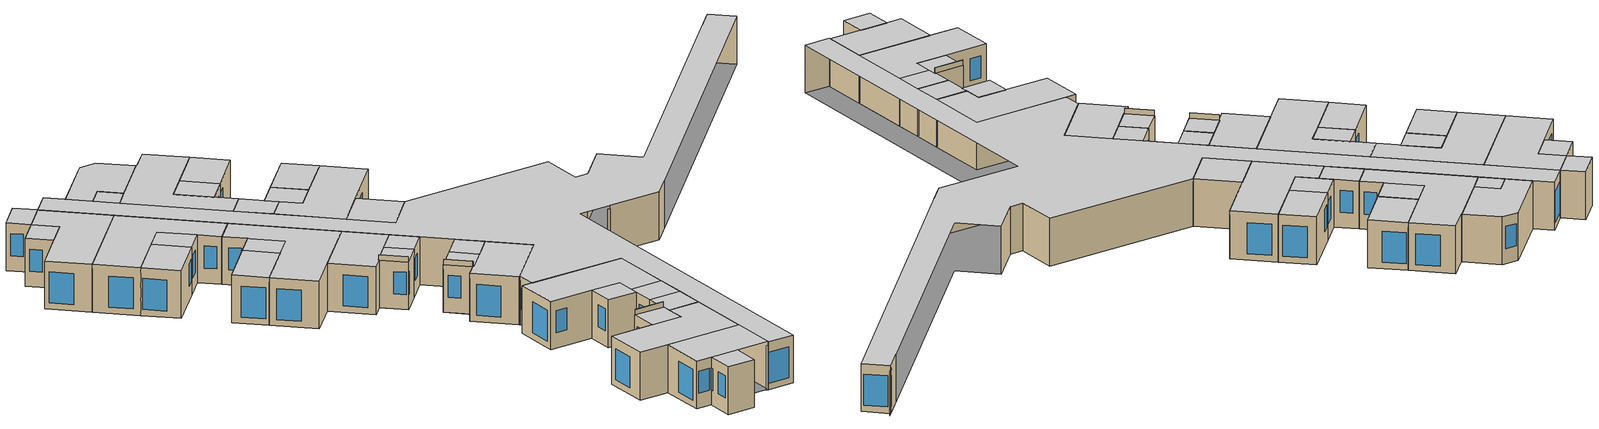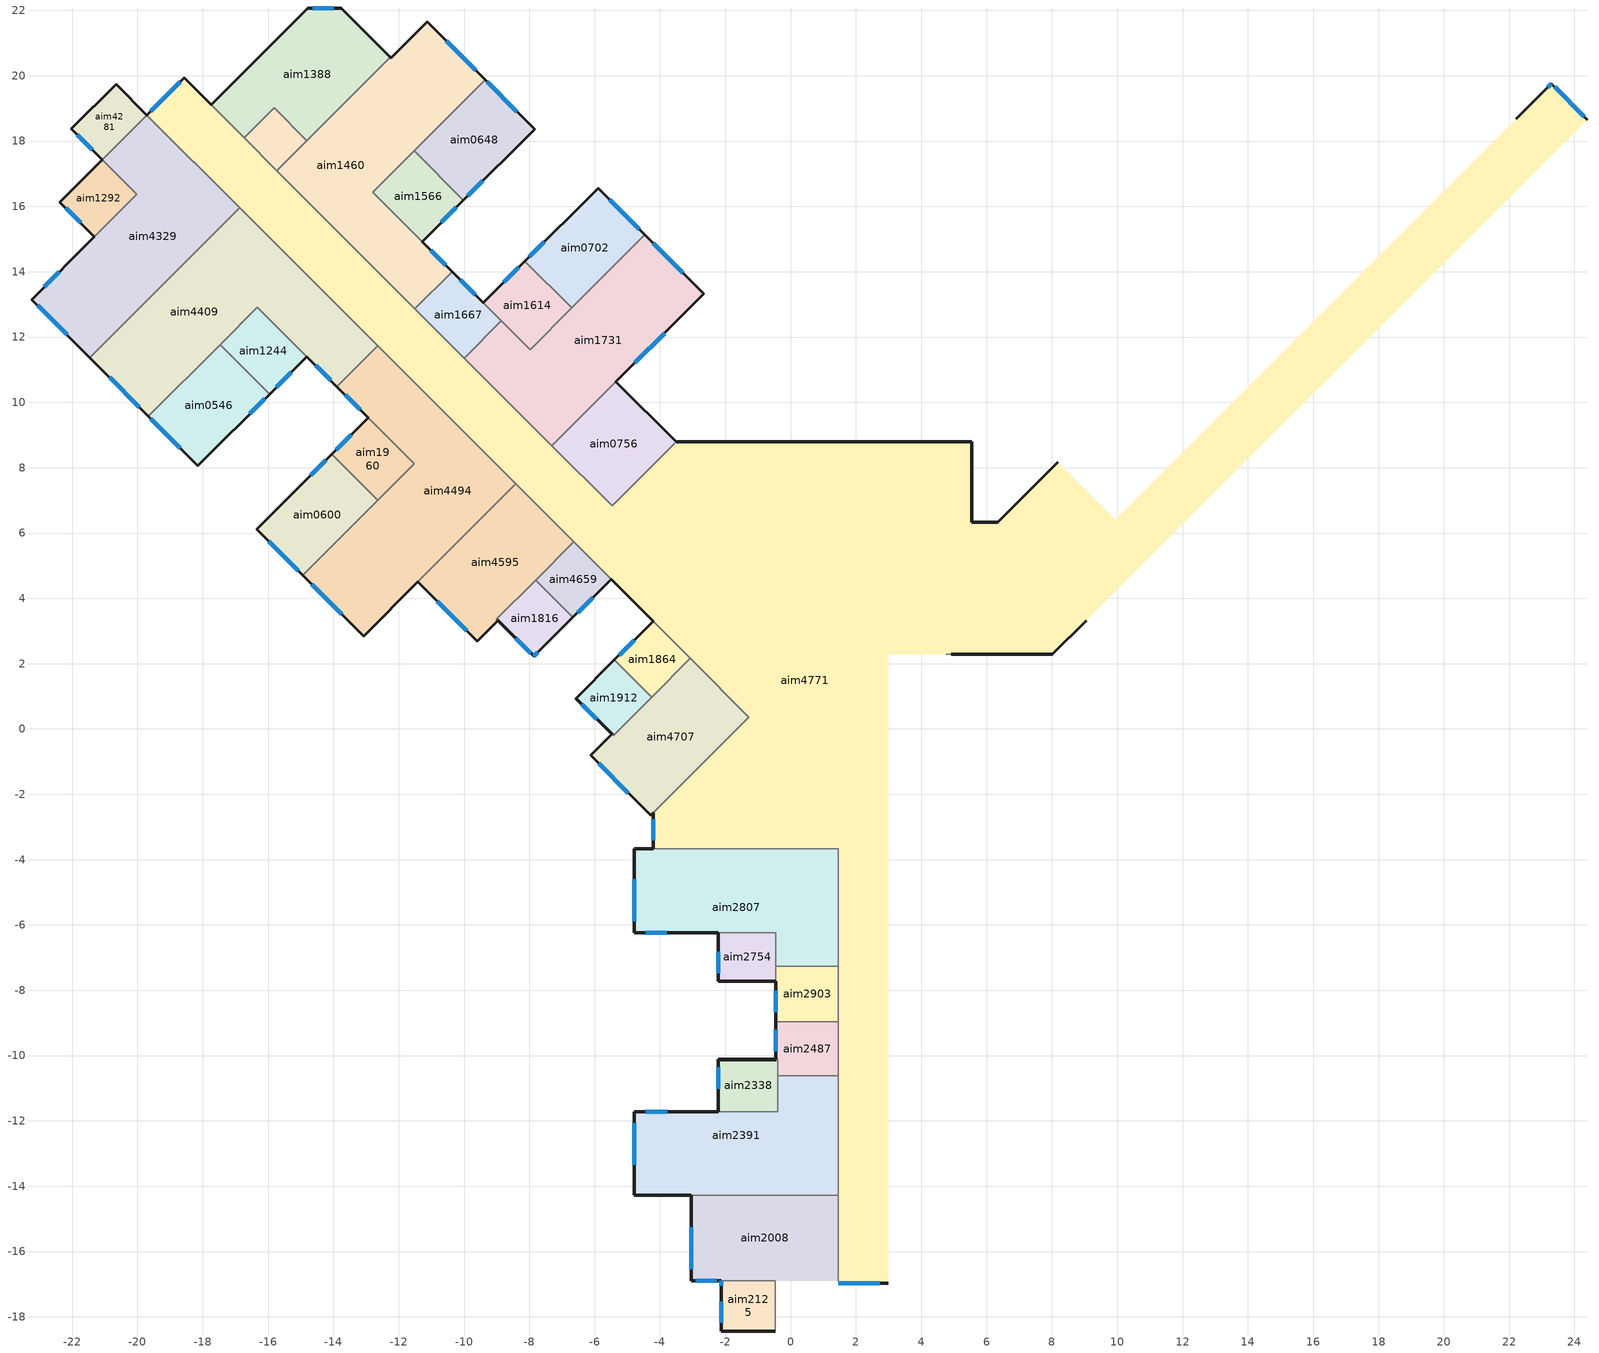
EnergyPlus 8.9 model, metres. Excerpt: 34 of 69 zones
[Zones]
aim0546
 floor adiabatic (aim5237): -19.66,9.57 -17.47,11.77 -15.96,10.25 -18.15,8.06 z54
 wall outside (aim5190): -19.66,9.57 -18.15,8.06 -15.96,10.25 z54:56.7
 wall to aim1244 (aim5250): -15.96,10.25 -17.47,11.77 z54:56.7
 wall to aim4409 (aim5250): -17.47,11.77 -19.66,9.57 z54:56.7
 window (aim5298): -16.56,9.65 -16.1,10.11 z54.86:56.11
 window (aim5302): -19.59,9.5 -18.69,8.6 z54.36:56.11
 ceiling adiabatic (aim5237): -19.66,9.57 -18.15,8.06 -15.96,10.25 -17.47,11.77 z56.7
aim0600
 floor adiabatic (aim5237): -16.34,6.11 -14.05,8.41 -12.64,7 -14.94,4.71 z54
 wall outside (aim5190): -14.05,8.41 -16.34,6.11 -14.94,4.71 z54:56.7
 wall to aim1960 (aim5250): -12.64,7 -14.05,8.41 z54:56.7
 window (aim5302): -15.99,5.75 -15.08,4.85 z54.36:56.11
 window (aim5298): -14.23,8.22 -14.69,7.76 z54.86:56.11
 ceiling adiabatic (aim5237): -16.34,6.11 -14.94,4.71 -12.64,7 -14.05,8.41 z56.7
aim4494
 floor adiabatic (aim5237): -14.94,4.71 -11.53,8.12 -13.89,10.48 -12.64,11.73 -8.42,7.5 -13.08,2.84 z54
 wall outside (aim5190): -14.94,4.71 -13.08,2.84 -11.41,4.51 / -13.89,10.48 -12.93,9.52 z54:56.7
 wall to aim0600 (aim5250): -12.64,7 -14.94,4.71 z54:56.7
 wall to aim1960 (aim5250): -11.53,8.12 -12.64,7 z54:56.7
 window (aim5302): -14.66,4.42 -13.75,3.52 z54.36:56.11
 window (aim5298): -13.64,10.23 -13.18,9.77 z54.86:56.11
 ceiling adiabatic (aim5237): -14.94,4.71 -13.08,2.84 -8.42,7.5 -12.64,11.73 -13.89,10.48 -11.53,8.12 z56.7
aim0648
 floor adiabatic (aim5237): -11.53,17.71 -9.36,19.88 -7.84,18.37 -10.02,16.19 z54
 wall outside (aim5190): -10.02,16.19 -7.84,18.37 -9.36,19.88 z54:56.7
 window (aim5302): -8.38,18.91 -9.29,19.81 z54.36:56.11
 window (aim5298): -9.89,16.32 -9.43,16.78 z54.86:56.11
 ceiling adiabatic (aim5237): -11.53,17.71 -10.02,16.19 -7.84,18.37 -9.36,19.88 z56.7
aim1460
 floor adiabatic (aim5237): -15.73,17.1 -12.26,20.57 -12.23,20.54 -11.13,21.65 -9.36,19.88 -12.8,16.44 -10.37,14 -11.5,12.87 z54
 wall outside (aim5190): -9.36,19.88 -11.13,21.65 -12.23,20.54 -12.26,20.57 / -10.37,14 -11.28,14.92 z54:56.7
 wall to aim0648 (aim5250): -11.53,17.71 -9.36,19.88 z54:56.7
 wall to aim1340 (aim5250): -14.81,18.02 -15.73,17.1 z54:56.7
 wall to aim1388 (aim5250): -12.26,20.57 -14.81,18.02 z54:56.7
 wall to aim1566 (aim5250): -12.8,16.44 -11.53,17.71 z54:56.7
 window (aim5302): -9.64,20.16 -10.54,21.07 z54.36:56.11
 window (aim5298): -10.56,14.2 -11.02,14.66 z54.86:56.11
 ceiling adiabatic (aim5237): -15.73,17.1 -11.5,12.87 -10.37,14 -12.8,16.44 -9.36,19.88 -11.13,21.65 -12.23,20.54 -12.27,20.56 z56.7
aim1566
 floor adiabatic (aim5237): -12.8,16.44 -11.53,17.71 -10.02,16.19 -11.28,14.92 z54
 wall outside (aim5190): -11.28,14.92 -10.02,16.19 z54:56.7
 wall to aim0648 (aim5250): -10.02,16.19 -11.53,17.71 z54:56.7
 wall to aim1460 (aim5250): -12.8,16.44 -11.28,14.92 z54:56.7
 window (aim5298): -10.7,15.51 -10.24,15.97 z54.86:56.11
 ceiling adiabatic (aim5237): -12.8,16.44 -11.28,14.92 -10.02,16.19 -11.53,17.71 z56.7
aim0702
 floor adiabatic (aim5237): -8.13,14.32 -5.89,16.56 -4.46,15.13 -6.7,12.89 z54
 wall outside (aim5190): -4.46,15.13 -5.89,16.56 -8.13,14.32 z54:56.7
 wall to aim1614 (aim5250): -8.13,14.32 -6.7,12.89 z54:56.7
 window (aim5298): -7.54,14.92 -8,14.46 z54.86:56.11
 window (aim5302): -4.63,15.3 -5.54,16.2 z54.36:56.11
 ceiling adiabatic (aim5237): -8.13,14.32 -6.7,12.89 -4.46,15.13 -5.89,16.56 z56.7
aim1731
 floor adiabatic (aim5237): -10,11.36 -8.86,12.5 -7.98,11.62 -4.46,15.13 -2.65,13.32 -7.31,8.67 z54
 wall outside (aim5190): -5.35,10.63 -2.65,13.32 -4.46,15.13 z54:56.7
 wall to aim0702 (aim5250): -4.46,15.13 -6.7,12.89 z54:56.7
 wall to aim0756 (aim5190): -5.46,10.52 -5.35,10.63 z54:56.52
 wall to aim1614 (aim5250): -6.7,12.89 -7.98,11.62 -8.86,12.5 z54:56.7
 wall to aim1667 (aim5250): -8.86,12.5 -10,11.36 z54:56.7
 window (aim5302): -3.3,13.97 -4.21,14.88 / -4.77,11.21 -3.86,12.12 z54.36:56.11
 ceiling adiabatic (aim5237): -10,11.36 -7.31,8.67 -2.65,13.32 -4.46,15.13 -7.98,11.62 -8.86,12.5 z56.7
aim0756
 floor adiabatic (aim5237): -7.31,8.67 -5.35,10.63 -3.51,8.79 -5.47,6.83 z54
 wall outside (aim5190): -3.51,8.79 -5.35,10.63 z54:56.7
 wall to aim1731 (aim5250): -7.31,8.67,54 -7.31,8.67,56.7 -5.35,10.63,56.7 -5.35,10.63,56.52 -5.46,10.52,56.52 -5.46,10.52,54
 ceiling adiabatic (aim5237): -7.31,8.67 -5.47,6.83 -3.51,8.79 -5.35,10.63 z56.7
aim4771
 floor adiabatic (aim5237): -19.71,18.8 -18.57,19.94 -5.47,6.83 -3.51,8.79 5.55,8.79 5.55,6.33 6.35,6.33 8.18,8.17 9.94,6.41 23.29,19.76 24.39,18.66 8.02,2.28 2.99,2.28 2.99,-16.97 1.46,-16.97 1.46,-3.66 -4.2,-3.66 -4.2,-2.57 -1.28,0.36 z54
 wall outside (aim5190): -18.57,19.94 -19.71,18.8 / 8.18,8.17 6.35,6.33 5.55,6.33 5.55,8.79 -3.51,8.79 / 24.39,18.66 23.29,19.76 / 4.92,2.28 8.02,2.28 9.06,3.32 / 1.46,-16.97 2.99,-16.97 / -4.2,-2.57 -4.2,-3.66 / -5.5,4.59 -4.21,3.3 z54:56.7; 22.21,18.68,54 22.21,18.68,56.7 23.29,19.76,56.7 23.29,19.76,56.52 23.18,19.65,56.52 23.18,19.65,54
 wall outside (aim5288): -17.75,19.11 -18.57,19.94 z54:56.7; 23.29,19.76 23.18,19.65 z54:56.52
 wall to aim0756 (aim5250): -3.55,8.75 -5.47,6.83 -7.31,8.67 z54:56.7
 wall to aim1164 (aim5190): 4.77,2.28 4.92,2.28 z54:56.52
 wall to aim1340 (aim5250): -15.73,17.1 -16.73,18.1 z54:56.7
 wall to aim1388 (aim5250): -17.75,19.11,56.52 -17.75,19.11,56.7 -16.73,18.1,56.7 -16.73,18.1,54 -17.64,19,54 -17.64,19,56.52
 wall to aim1460 (aim5250): -11.5,12.87 -15.73,17.1 z54:56.7
 wall to aim1667 (aim5250): -10,11.36 -11.5,12.87 z54:56.7
 wall to aim1731 (aim5250): -7.31,8.67 -10,11.36 z54:56.7
 wall to aim1864 (aim5250): -4.21,3.3 -3.07,2.16 z54:56.7
 wall to aim2391 (aim5250): 1.46,-10.62 1.46,-14.27 z54:56.7
 wall to aim2487 (aim5250): 1.46,-8.97 1.46,-10.62 z54:56.7
 wall to aim2807 (aim5250): 1.46,-3.66 1.46,-7.27 z54:56.7; -4.2,-3.66,56.52 -4.05,-3.66,56.52 -4.05,-3.66,54 1.46,-3.66,54 1.46,-3.66,56.7 -4.2,-3.66,56.7
 wall to aim2903 (aim5250): 1.46,-7.27 1.46,-8.97 z54:56.7
 wall to aim4329 (aim5250): -19.71,18.8,56.52 -19.6,18.69,56.52 -19.6,18.69,54 -16.87,15.96,54 -16.87,15.96,56.7 -19.71,18.8,56.7
 wall to aim4409 (aim5250): -16.87,15.96 -12.64,11.73 z54:56.7
 wall to aim4494 (aim5250): -12.64,11.73 -8.42,7.5 z54:56.7
 wall to aim4595 (aim5250): -8.42,7.5 -6.64,5.73 z54:56.7
 wall to aim4659 (aim5250): -6.64,5.73 -5.5,4.59 z54:56.7
 wall to aim4707 (aim5250): -3.07,2.16 -3,2.09 z54:56.52; -1.28,0.36 -4.2,-2.57 z54:56.7; -3.07,2.16,56.52 -3,2.09,56.52 -3,2.09,54 -1.28,0.36,54 -1.28,0.36,56.7 -3.07,2.16,56.7
 window (aim5302): -18.69,19.82 -19.59,18.91 / 23.29,19.76 23.18,19.65 / 24.3,18.75 23.39,19.66 / 1.46,-16.97 2.74,-16.97 z54.36:56.11
 window (aim5298): -4.2,-2.76 -4.2,-3.41 z54.86:56.11
 ceiling adiabatic (aim5237): -19.71,18.8 -1.28,0.36 -4.2,-2.57 -4.2,-3.66 1.46,-3.66 1.46,-16.97 2.99,-16.97 2.99,2.28 8.02,2.28 24.39,18.66 23.29,19.76 9.94,6.41 8.18,8.17 6.35,6.33 5.55,6.33 5.55,8.79 -3.51,8.79 -5.47,6.83 -18.57,19.94 z56.7
aim1244
 floor adiabatic (aim5237): -17.47,11.77 -16.33,12.91 -14.81,11.4 -15.96,10.25 z54
 wall outside (aim5190): -15.96,10.25 -14.81,11.4 z54:56.7
 wall to aim4409 (aim5250): -16.33,12.91 -17.47,11.77 z54:56.7; -16.33,12.91,54 -16.33,12.91,56.7 -14.81,11.4,56.7 -14.81,11.4,56.52 -14.92,11.5,56.52 -14.92,11.5,54
 window (aim5298): -15.74,10.47 -15.28,10.93 z54.86:56.11
 ceiling adiabatic (aim5237): -17.47,11.77 -15.96,10.25 -14.81,11.4 -16.33,12.91 z56.7
aim4409
 floor adiabatic (aim5237): -21.46,11.37 -16.87,15.96 -12.64,11.73 -13.89,10.48 -16.33,12.91 -19.66,9.57 z54
 wall outside (aim5190): -14.81,11.4 -13.89,10.48 / -21.46,11.37 -19.66,9.57 z54:56.7
 wall to aim1244 (aim5190): -14.92,11.5 -14.81,11.4 z54:56.52
 wall to aim4329 (aim5250): -16.87,15.96 -21.46,11.37 z54:56.7
 wall to aim4494 (aim5250): -13.89,10.48 -12.64,11.73 z54:56.7
 window (aim5298): -14.54,11.13 -14.08,10.67 z54.86:56.11
 window (aim5302): -20.85,10.76 -19.95,9.86 z54.36:56.11
 ceiling adiabatic (aim5237): -21.46,11.37 -19.66,9.57 -16.33,12.91 -13.89,10.48 -12.64,11.73 -16.87,15.96 z56.7
aim1292
 floor adiabatic (aim5237): -22.38,16.13 -21.08,17.43 -20.02,16.37 -21.32,15.07 z54
 wall outside (aim5190): -21.08,17.43 -22.38,16.13 -21.32,15.07 z54:56.7
 window (aim5298): -22.2,15.95 -21.74,15.49 z54.86:56.11
 ceiling adiabatic (aim5237): -22.38,16.13 -21.32,15.07 -20.02,16.37 -21.08,17.43 z56.7
aim4329
 floor adiabatic (aim5237): -23.24,13.15 -20.02,16.37 -21.08,17.43 -19.71,18.8 -16.87,15.96 -21.46,11.37 z54
 wall outside (aim5190): -21.32,15.07 -23.24,13.15 -21.46,11.37 z54:56.7
 wall to aim1292 (aim5190): -21.21,15.18 -21.32,15.07 z54:56.52
 wall to aim1292 (aim5250): -21.08,17.43 -20.02,16.37 z54:56.7; -21.32,15.07,56.52 -21.32,15.07,56.7 -20.02,16.37,56.7 -20.02,16.37,54 -21.21,15.18,54 -21.21,15.18,56.52
 wall to aim4281 (aim5190): -19.71,18.8 -21.08,17.43 z54:56.7
 wall to aim4771 (aim5190): -19.6,18.69 -19.71,18.8 z54:56.52
 window (aim5298): -22.39,14 -22.85,13.54 z54.86:56.11
 window (aim5302): -23.06,12.97 -22.15,12.07 z54.36:56.11
 ceiling adiabatic (aim5237): -23.24,13.15 -21.46,11.37 -16.87,15.96 -19.7,18.78 -19.73,18.78 -21.06,17.45 -21.06,17.42 -20.02,16.37 z56.7
aim1340
 floor adiabatic (aim5237): -16.73,18.1 -15.81,19.02 -14.81,18.02 -15.73,17.1 z54
 ceiling adiabatic (aim5237): -16.73,18.1 -15.73,17.1 -14.81,18.02 -15.81,19.02 z56.7
aim1388
 floor adiabatic (aim5237): -17.75,19.11 -14.78,22.07 -13.76,22.07 -12.26,20.57 -14.81,18.02 -15.81,19.02 -16.73,18.1 z54
 wall outside (aim5190): -12.26,20.57 -13.76,22.07 -14.78,22.07 -17.75,19.11 z54:56.7
 wall to aim1340 (aim5250): -16.73,18.1 -15.81,19.02 -14.81,18.02 z54:56.7
 wall to aim4771 (aim5190): -17.75,19.11 -17.64,19 z54:56.52
 window (aim5298): -13.98,22.07 -14.63,22.07 z54.86:56.11
 ceiling adiabatic (aim5237): -17.75,19.11 -16.73,18.1 -15.81,19.02 -14.81,18.02 -12.26,20.57 -13.76,22.07 -14.78,22.07 z56.7
aim1667
 floor adiabatic (aim5237): -11.5,12.87 -10.37,14 -8.86,12.5 -10,11.36 z54
 wall outside (aim5190): -9.41,13.05 -10.37,14 z54:56.7
 wall to aim1460 (aim5250): -10.37,14 -11.5,12.87 z54:56.7
 wall to aim1614 (aim5190): -9.3,12.94 -9.41,13.05 z54:56.52
 wall to aim1614 (aim5250): -9.41,13.05,56.52 -9.41,13.05,56.7 -8.86,12.5,56.7 -8.86,12.5,54 -9.3,12.94,54 -9.3,12.94,56.52
 window (aim5298): -9.66,13.3 -10.12,13.76 z54.86:56.11
 ceiling adiabatic (aim5237): -11.5,12.87 -10,11.36 -8.86,12.5 -10.37,14 z56.7
aim1614
 floor adiabatic (aim5237): -9.41,13.05 -8.13,14.32 -6.7,12.89 -7.98,11.62 z54
 wall outside (aim5190): -8.13,14.32 -9.41,13.05 z54:56.7
 window (aim5298): -8.32,14.13 -8.78,13.67 z54.86:56.11
 ceiling adiabatic (aim5237): -9.41,13.05 -7.98,11.62 -6.7,12.89 -8.13,14.32 z56.7
aim1816
 floor adiabatic (aim5237): -9.01,3.36 -7.81,4.56 -6.67,3.42 -7.87,2.22 z54
 wall outside (aim5190): -8.96,3.32 -7.87,2.22 -6.67,3.42 z54:56.7
 wall outside (aim5224): -7.87,2.25 -8.96,3.35 / -8.98,3.33 -7.88,2.24 z56.7:57
 wall to aim4595 (aim5190): -9.01,3.36 -8.96,3.32 z54:56.7
 wall to aim4595 (aim5250): -7.81,4.56 -9.01,3.36 z54:56.7
 wall to aim4659 (aim5250): -6.67,3.42 -7.81,4.56 z54:56.7
 window (aim5298): -7.87,2.22 -7.74,2.35 / -8.42,2.77 -7.96,2.31 z54.86:56.11
 ceiling adiabatic (aim5237): -9.01,3.36 -8.96,3.35 -7.87,2.25 -7.87,2.22 -6.67,3.42 -7.81,4.56 z56.7
aim1864
 floor adiabatic (aim5237): -5.39,2.11 -4.21,3.3 -3.07,2.16 -4.25,0.97 z54
 wall outside (aim5190): -4.21,3.3 -5.39,2.11 z54:56.7
 window (aim5298): -4.79,2.72 -5.25,2.26 z54.86:56.11
 ceiling adiabatic (aim5237): -5.39,2.11 -4.25,0.97 -3.07,2.16 -4.21,3.3 z56.7
aim1912
 floor adiabatic (aim5237): -6.58,0.93 -5.39,2.11 -4.25,0.97 -5.44,-0.21 z54
 wall outside (aim5190): -5.39,2.11 -6.58,0.93 z54:56.7; -6.58,0.93,54 -5.48,-0.16,54 -5.48,-0.16,57 -5.5,-0.15,57 -5.5,-0.15,56.7 -6.58,0.93,56.7
 wall outside (aim5224): -5.45,-0.16 -6.55,0.93 / -6.56,0.92 -5.5,-0.15 z56.7:57
 wall to aim1864 (aim5250): -4.25,0.97 -5.39,2.11 z54:56.7
 window (aim5298): -6.4,0.75 -5.94,0.29 z54.86:56.11
 ceiling adiabatic (aim5237): -6.58,0.93 -6.55,0.93 -5.45,-0.16 -5.44,-0.21 -4.25,0.97 -5.39,2.11 z56.7
aim4707
 floor adiabatic (aim5237): -6.12,-0.81 -5.48,-0.16 -5.44,-0.21 -3.07,2.16 -1.28,0.36 -4.29,-2.65 z54
 wall outside (aim5190): -5.48,-0.16 -6.12,-0.81 -4.29,-2.65 z54:56.7
 wall outside (aim5279): -4.29,-2.65 -4.2,-2.57 z54:56.7
 wall to aim1864 (aim5250): -3.07,2.16 -4.25,0.97 z54:56.7
 wall to aim1912 (aim5190): -5.33,-0.1 -5.44,-0.21 z54:56.52
 wall to aim1912 (aim5250): -5.44,-0.21,56.52 -5.44,-0.21,56.7 -4.25,0.97,56.7 -4.25,0.97,54 -5.33,-0.1,54 -5.33,-0.1,56.52
 window (aim5302): -5.88,-1.06 -4.97,-1.96 z54.36:56.11
 ceiling adiabatic (aim5237): -6.12,-0.81 -4.29,-2.65 -1.28,0.36 -3.07,2.16 -5.44,-0.21 -5.48,-0.16 z56.7
aim1960
 floor adiabatic (aim5237): -14.05,8.41 -12.93,9.52 -11.53,8.12 -12.64,7 z54
 wall outside (aim5190): -12.93,9.52 -14.05,8.41 z54:56.7
 wall to aim4494 (aim5250): -11.53,8.12 -12.93,9.52 z54:56.7
 window (aim5298): -13.45,9.01 -13.91,8.55 z54.86:56.11
 ceiling adiabatic (aim5237): -14.05,8.41 -12.64,7 -11.53,8.12 -12.93,9.52 z56.7
aim2008
 floor adiabatic (aim5237): -3.04,-16.89 -3.04,-14.27 1.46,-14.27 1.46,-16.89 z54
 wall outside (aim5190): -3.04,-14.27 -3.04,-16.89 -2.13,-16.89 z54:56.7
 wall to aim2391 (aim5250): 1.46,-14.27 -3.04,-14.27 z54:56.7
 wall to aim4771 (aim5250): 1.46,-16.89 1.46,-14.27 z54:56.7
 window (aim5298): -2.91,-16.89 -2.26,-16.89 z54.86:56.11
 window (aim5302): -3.04,-15.26 -3.04,-16.54 z54.36:56.11
 ceiling adiabatic (aim5237): -3.04,-16.89 1.46,-16.89 1.46,-14.27 -3.04,-14.27 z56.7
aim2125
 floor adiabatic (aim5237): -2.13,-18.43 -2.13,-16.89 -0.47,-16.89 -0.47,-18.43 z54
 wall outside (aim5190): -2.13,-16.89 -2.13,-18.43 -0.47,-18.43 z54:56.7
 wall to aim2008 (aim5250): -0.47,-16.89 -2.13,-16.89 z54:56.7
 wall to aim2077 (aim5250): -0.47,-18.43 -0.47,-16.89 z54:56.7
 window (aim5298): -2.13,-16.89 -2.13,-17.05 / -2.13,-17.53 -2.13,-18.18 z54.86:56.11
 ceiling adiabatic (aim5237): -2.13,-18.43 -0.47,-18.43 -0.47,-16.89 -2.13,-16.89 z56.7
aim2338
 floor adiabatic (aim5237): -2.21,-11.72 -2.21,-10.11 -0.39,-10.11 -0.39,-11.72 z54
 wall outside (aim5190): -0.45,-10.11 -2.21,-10.11 -2.21,-11.72 z54:56.7
 wall outside (aim5224): -0.43,-10.11 -2.19,-10.11 / -2.19,-10.13 -0.43,-10.13 z56.7:57
 wall to aim2487 (aim5190): -0.39,-10.11 -0.45,-10.11 z54:56.7
 window (aim5298): -2.21,-10.36 -2.21,-11.01 z54.86:56.11
 ceiling adiabatic (aim5237): -2.21,-11.72 -0.39,-11.72 -0.39,-10.11 -0.43,-10.13 -2.19,-10.13 -2.21,-10.11 z56.7
aim2391
 floor adiabatic (aim5237): -4.79,-14.27 -4.79,-11.72 -0.39,-11.72 -0.39,-10.62 1.46,-10.62 1.46,-14.27 z54
 wall outside (aim5190): -2.21,-11.72 -4.79,-11.72 -4.79,-14.27 -3.04,-14.27 z54:56.7
 wall to aim2338 (aim5190): -2.06,-11.72 -2.21,-11.72 z54:56.52
 wall to aim2338 (aim5250): -0.39,-10.62 -0.39,-11.72 z54:56.7; -2.21,-11.72,56.52 -2.21,-11.72,56.7 -0.39,-11.72,56.7 -0.39,-11.72,54 -2.06,-11.72,54 -2.06,-11.72,56.52
 window (aim5302): -4.79,-12.07 -4.79,-13.35 z54.36:56.11
 window (aim5298): -3.78,-11.72 -4.43,-11.72 z54.86:56.11
 ceiling adiabatic (aim5237): -4.79,-14.27 1.46,-14.27 1.46,-10.62 -0.39,-10.62 -0.39,-11.72 -4.79,-11.72 z56.7
aim2487
 floor adiabatic (aim5237): -0.45,-10.11 -0.45,-8.97 1.46,-8.97 1.46,-10.62 -0.39,-10.62 -0.39,-10.11 z54
 wall outside (aim5190): -0.45,-8.97 -0.45,-10.11 z54:56.7
 wall to aim2338 (aim5250): -0.39,-10.11 -0.39,-10.62 z54:56.7
 wall to aim2391 (aim5250): -0.39,-10.62 1.46,-10.62 z54:56.7
 wall to aim2903 (aim5190): 1.46,-8.97 -0.45,-8.97 z54:56.7
 window (aim5298): -0.45,-9.21 -0.45,-9.86 z54.86:56.11
 ceiling adiabatic (aim5237): -0.45,-10.11 -0.39,-10.11 -0.39,-10.62 1.46,-10.62 1.46,-8.97 -0.45,-8.97 z56.7
aim2754
 floor adiabatic (aim5237): -2.21,-7.72 -2.21,-6.23 -0.45,-6.23 -0.45,-7.72 z54
 wall outside (aim5190): -2.21,-6.23 -2.21,-7.72 -0.45,-7.72 z54:56.7
 wall to aim2807 (aim5250): -0.45,-7.27 -0.45,-6.23 -2.21,-6.23 z54:56.7
 wall to aim2903 (aim5250): -0.45,-7.72,56.52 -0.45,-7.57,56.52 -0.45,-7.57,54 -0.45,-7.27,54 -0.45,-7.27,56.7 -0.45,-7.72,56.7
 window (aim5298): -2.21,-6.82 -2.21,-7.47 z54.86:56.11
 ceiling adiabatic (aim5237): -2.21,-7.72 -0.45,-7.72 -0.45,-6.23 -2.21,-6.23 z56.7
aim2903
 floor adiabatic (aim5237): -0.45,-8.97 -0.45,-7.27 1.46,-7.27 1.46,-8.97 z54
 wall outside (aim5190): -0.45,-7.72 -0.45,-8.97 z54:56.7
 wall to aim2754 (aim5190): -0.45,-7.57 -0.45,-7.72 z54:56.52
 wall to aim2807 (aim5250): 1.46,-7.27 -0.45,-7.27 z54:56.7
 window (aim5298): -0.45,-8.02 -0.45,-8.67 z54.86:56.11
 ceiling adiabatic (aim5237): -0.45,-8.97 1.46,-8.97 1.46,-7.27 -0.45,-7.27 z56.7
aim2807
 floor adiabatic (aim5237): -4.79,-6.23 -4.79,-3.66 1.46,-3.66 1.46,-7.27 -0.45,-7.27 -0.45,-6.23 z54
 wall outside (aim5190): -4.2,-3.66 -4.79,-3.66 -4.79,-6.23 -2.21,-6.23 z54:56.7
 wall to aim4771 (aim5190): -4.05,-3.66 -4.2,-3.66 z54:56.52
 window (aim5298): -4.44,-6.23 -3.79,-6.23 z54.86:56.11
 window (aim5302): -4.79,-4.6 -4.79,-5.88 z54.36:56.11
 ceiling adiabatic (aim5237): -4.79,-6.23 -0.45,-6.23 -0.45,-7.27 1.46,-7.27 1.46,-3.66 -4.79,-3.66 z56.7
aim4281
 floor adiabatic (aim5237): -22.02,18.38 -20.65,19.74 -19.71,18.8 -21.08,17.43 z54
 wall outside (aim5190): -19.71,18.8 -20.65,19.74 -22.02,18.38 -21.08,17.43 z54:56.7
 window (aim5298): -21.84,18.2 -21.38,17.74 z54.86:56.11
 ceiling adiabatic (aim5237): -22.02,18.38 -21.08,17.43 -19.71,18.8 -20.65,19.74 z56.7
aim4595
 floor adiabatic (aim5237): -11.41,4.51 -8.42,7.5 -6.64,5.73 -9.01,3.36 -8.96,3.32 -9.59,2.69 z54
 wall outside (aim5190): -11.41,4.51 -9.59,2.69 -8.96,3.32 z54:56.7
 wall to aim4494 (aim5250): -8.42,7.5 -11.41,4.51 z54:56.7
 window (aim5302): -10.81,3.91 -9.91,3.01 z54.36:56.11
 ceiling adiabatic (aim5237): -11.41,4.51 -9.59,2.69 -8.96,3.32 -9.01,3.36 -6.64,5.73 -8.42,7.5 z56.7
aim4659
 floor adiabatic (aim5237): -7.81,4.56 -6.64,5.73 -5.5,4.59 -6.67,3.42 z54
 wall outside (aim5190): -6.67,3.42 -5.5,4.59 z54:56.7
 wall to aim4595 (aim5250): -6.64,5.73 -7.81,4.56 z54:56.7
 window (aim5298): -6.52,3.56 -6.06,4.02 z54.86:56.11
 ceiling adiabatic (aim5237): -7.81,4.56 -6.67,3.42 -5.5,4.59 -6.64,5.73 z56.7
shading: 1.31,-16.97 1.46,-16.97 / -4.29,-2.65 -4.2,-2.73 z54:56.52; -2.13,-16.79 -2.13,-16.89 z54:54.86; 23.29,19.76,54 23.5,19.97,54 23.5,19.97,56.52 23.29,19.76,56.52 23.29,19.76,56.11 23.4,19.87,56.11 23.4,19.87,54.36 23.29,19.76,54.36
[Building]
Name | North Axis | Terrain | Loads Convergence Tolerance Value | Temperature Convergence Tolerance Value | Solar Distribution | Maximum Number of Warmup Days | Minimum Number of Warmup Days | 건물 이름 | 북쪽 회전각 | 대지 형태 | 부하 수렴 허용오차 값 | 온도 수렴 허용오차 값 | 일사 분포 | 최대 예열 일 수 | 최소 예열 일 수
bldg-1 | 0 | City | 0.04 | 0.4 | FullExterior | 25 | 6
 |  |  |  |  |  |  |  | 서울일반병원 | 0 | City | 0.04 | 0.4 | FullExterior | 25 | 6
[Site:Location]
Name | Latitude | Longitude | Elevation | 장소 이름 | 위도 | 경도 | 표준 시간대 | 고도 (m)
Sri Lanka | 7.29312 | 80.635 | 690
 |  |  |  | 서울특별시 | 37.5665 | 126.978 | 9 | 38
[SizingPeriod:DesignDay]
Summer Design Day in HVLK_2 (O1-O1:31-12) Jul: 7, 15, SummerDesignDay, 31.1, 4, WetBulb, 26.4, 101216.9, 0, 0, No, No, No, ASHRAEClearSky, 0.98
Summer Design Day in HVLK_2 (O1-O1:31-12) Aug: 8, 15, SummerDesignDay, 31.2, 4.2, WetBulb, 26, 101216.9, 0, 0, No, No, No, ASHRAEClearSky, 0.98
Summer Design Day in HVLK_2 (O1-O1:31-12) Sep: 9, 15, SummerDesignDay, 31.2, 4.8, WetBulb, 25.9, 101216.9, 0, 0, No, No, No, ASHRAEClearSky, 0.98
Winter Design Day in HVLK_2 (O1-O1:31-12): 1, 15, WinterDesignDay, 20.9, 0, WetBulb, 20.9, 101216.9, 9.6, 0, No, No, No, 0
Seoul Heating 99.6% Conditions, 1, 21, WinterDesignDay, -6.7, 0, Seoul Cooling 1% Conditions, 7, 21, SummerDesignDay, 33.2, 10
[Site:GroundTemperature:BuildingSurface]
19.527, 19.502, 19.536, 19.598, 20.002, 21.64, 22.225, 22.375, 21.449, 20.121, 19.802, 19.633
18, 18, 18, 18, 18, 18, 18, 18, 18, 18, 18, 18
[Material] Roughness=MediumRough; Thermal Absorptance=0.9; Solar Absorptance=0.7; Visible Absorptance=0.7
Name | Thickness | Conductivity | Density | Specific Heat
aim5195 | 0.005 | 0.8002 | 1700 | 850
aim5202 | 0.05 | 0.12 | 1050 | 1300
aim5209 | 0.235 | 2.1 | 2400 | 860
aim5216 | 0.013 | 0.72 | 1760 | 840
aim5229 | 0.05 | 0.122 | 700 | 840
aim5242 | 0.185 | 2.1 | 2400 | 860
aim5255 | 0.015 | 0.72 | 1760 | 840
aim5262 | 0.17 | 2.1 | 2400 | 860
[WindowMaterial:SimpleGlazingSystem] UFactor=5.7; Solar Heat Gain Coefficient=0.83; Visible Transmittance=0.9
Windows : Green_Window_v2 : 3-650x1250mm(6mm-Single); Windows : Green_Window_v2 : 3-1290x1750mm(6mm-Single)
[Construction]
aim5190: aim5195, aim5202, aim5209, aim5216
aim5224: aim5229
aim5237: aim5242
aim5250; aim5279: aim5255, aim5262, aim5255
aim5288: aim5216, aim5209, aim5202, aim5195
aim5298: Windows : Green_Window_v2 : 3-650x1250mm(6mm-Single)
aim5302: Windows : Green_Window_v2 : 3-1290x1750mm(6mm-Single)
[Zone] Type=1; Multiplier=1; Ceiling Height=autocalculate; Volume=autocalculate; Floor Area=autocalculate; Zone Inside Convection Algorithm=TARP
aim0546; aim0600; aim0648; aim0702; aim0756; aim1244; aim1292; aim1340; aim1388; aim1460; aim1566; aim1614; aim1667; aim1731; aim1816; aim1864; aim1912; aim1960; aim2008; aim2125; aim2338; aim2391; aim2487; aim2754; aim2807; aim2903; aim4281; aim4329; aim4409; aim4494; aim4595; aim4659; aim4707; aim4771
[People] Number of People Calculation Method=People; Fraction Radiant=0.3; Sensible Heat Fraction=autocalculate; Activity Level Schedule=Activity_Sch; Mean Radiant Temperature Calculation Type=ZoneAveraged; Thermal Comfort Model 1 Type=AdaptiveASH55; Thermal Comfort Model 2 Type=AdaptiveCEN15251
Name | Zone or ZoneList | Number of People Schedule | Number of People
aim0546people | aim0546 | BIM - Living Roomoccupancy_sch | 0.448921
aim0600people | aim0600 | BIM - Living Roomoccupancy_sch | 0.433052
aim0648people | aim0648 | BIM - Other Roomoccupancy_sch | 0.444921
aim0702people | aim0702 | BIM - Bed Roomoccupancy_sch | 0.430403
aim0756people | aim0756 | BIM - Bed Roomoccupancy_sch | 0.504324
aim1244people | aim1244 | BIM - Other Roomoccupancy_sch | 0.223428
aim1292people | aim1292 | BIM - Other Roomoccupancy_sch | 0.16527
aim1340people | aim1340 | BIM - Other Roomoccupancy_sch | 0.111375
aim1388people | aim1388 | BIM - Bed Roomoccupancy_sch | 0.837967
aim1460people | aim1460 | BIM - Living Roomoccupancy_sch | 1.60327
aim1566people | aim1566 | BIM - Other Roomoccupancy_sch | 0.250933
aim1614people | aim1614 | BIM - Bed Roomoccupancy_sch | 0.236288
aim1667people | aim1667 | BIM - Bed Roomoccupancy_sch | 0.221775
aim1731people | aim1731 | BIM - Living Roomoccupancy_sch | 1.3741
aim1816people | aim1816 | BIM - Bed Roomoccupancy_sch | 0.164032
aim1864people | aim1864 | BIM - Other Roomoccupancy_sch | 0.167036
aim1912people | aim1912 | BIM - Bed Roomoccupancy_sch | 0.161197
aim1960people | aim1960 | BIM - Other Roomoccupancy_sch | 0.198926
aim2008people | aim2008 | BIM - Bed Roomoccupancy_sch | 0.853522
aim2125people | aim2125 | BIM - Other Roomoccupancy_sch | 0.151455
aim2338people | aim2338 | BIM - Bed Roomoccupancy_sch | 0.177845
aim2391people | aim2391 | BIM - Living Roomoccupancy_sch | 1.31064
aim2487people | aim2487 | BIM - Other Roomoccupancy_sch | 0.194147
aim2754people | aim2754 | BIM - Other Roomoccupancy_sch | 0.15569
aim2807people | aim2807 | BIM - Living Roomoccupancy_sch | 1.3217
aim2903people | aim2903 | BIM - Other Roomoccupancy_sch | 0.201634
aim4281people | aim4281 | BIM - Other Roomoccupancy_sch | 0.147031
aim4329people | aim4329 | BIM - Living Roomoccupancy_sch | 1.408579
aim4409people | aim4409 | BIM - Living Roomoccupancy_sch | 1.66083
aim4494people | aim4494 | BIM - Living Roomoccupancy_sch | 1.70782
aim4595people | aim4595 | BIM - Living Roomoccupancy_sch | 0.768488
aim4659people | aim4659 | BIM - Other Roomoccupancy_sch | 0.164202
aim4707people | aim4707 | BIM - Living Roomoccupancy_sch | 0.781215
aim4771people | aim4771 | BIM - Bed Roomoccupancy_sch | 15.5055
[Lights] Design Level Calculation Method=Watts/Area; Return Air Fraction=0; Fraction Radiant=0.32; Fraction Visible=0.23; Fraction Replaceable=0.45; EndUse Subcategory=GeneralLights
Name | Zone or ZoneList | Schedule | Watts per Zone Floor Area
aim0546light | aim0546 | BIM - Living Roomlighting_sch | 14
aim0600light | aim0600 | BIM - Living Roomlighting_sch | 14
aim0648light | aim0648 | BIM - Other Roomlighting_sch | 14
aim0702light | aim0702 | BIM - Bed Roomlighting_sch | 17
aim0756light | aim0756 | BIM - Bed Roomlighting_sch | 17
aim1244light | aim1244 | BIM - Other Roomlighting_sch | 14
aim1292light | aim1292 | BIM - Other Roomlighting_sch | 14
aim1340light | aim1340 | BIM - Other Roomlighting_sch | 14
aim1388light | aim1388 | BIM - Bed Roomlighting_sch | 17
aim1460light | aim1460 | BIM - Living Roomlighting_sch | 14
aim1566light | aim1566 | BIM - Other Roomlighting_sch | 14
aim1614light | aim1614 | BIM - Bed Roomlighting_sch | 17
aim1667light | aim1667 | BIM - Bed Roomlighting_sch | 17
aim1731light | aim1731 | BIM - Living Roomlighting_sch | 14
aim1816light | aim1816 | BIM - Bed Roomlighting_sch | 17
aim1864light | aim1864 | BIM - Other Roomlighting_sch | 14
aim1912light | aim1912 | BIM - Bed Roomlighting_sch | 17
aim1960light | aim1960 | BIM - Other Roomlighting_sch | 14
aim2008light | aim2008 | BIM - Bed Roomlighting_sch | 17
aim2125light | aim2125 | BIM - Other Roomlighting_sch | 14
aim2338light | aim2338 | BIM - Bed Roomlighting_sch | 17
aim2391light | aim2391 | BIM - Living Roomlighting_sch | 14
aim2487light | aim2487 | BIM - Other Roomlighting_sch | 14
aim2754light | aim2754 | BIM - Other Roomlighting_sch | 14
aim2807light | aim2807 | BIM - Living Roomlighting_sch | 14
aim2903light | aim2903 | BIM - Other Roomlighting_sch | 14
aim4281light | aim4281 | BIM - Other Roomlighting_sch | 14
aim4329light | aim4329 | BIM - Living Roomlighting_sch | 14
aim4409light | aim4409 | BIM - Living Roomlighting_sch | 14
aim4494light | aim4494 | BIM - Living Roomlighting_sch | 14
aim4595light | aim4595 | BIM - Living Roomlighting_sch | 14
aim4659light | aim4659 | BIM - Other Roomlighting_sch | 14
aim4707light | aim4707 | BIM - Living Roomlighting_sch | 14
aim4771light | aim4771 | BIM - Bed Roomlighting_sch | 17
[ElectricEquipment] Design Level Calculation Method=Watts/Area; Watts per Zone Floor Area=12; Fraction Latent=0.3; Fraction Radiant=0.2; Fraction Lost=0; EndUse Subcategory=General
Name | Zone or ZoneList | Schedule
aim0546equipment | aim0546 | BIM - Living Roomequipment_sch
aim0600equipment | aim0600 | BIM - Living Roomequipment_sch
aim0648equipment | aim0648 | BIM - Other Roomequipment_sch
aim0702equipment | aim0702 | BIM - Bed Roomequipment_sch
aim0756equipment | aim0756 | BIM - Bed Roomequipment_sch
aim1244equipment | aim1244 | BIM - Other Roomequipment_sch
aim1292equipment | aim1292 | BIM - Other Roomequipment_sch
aim1340equipment | aim1340 | BIM - Other Roomequipment_sch
aim1388equipment | aim1388 | BIM - Bed Roomequipment_sch
aim1460equipment | aim1460 | BIM - Living Roomequipment_sch
aim1566equipment | aim1566 | BIM - Other Roomequipment_sch
aim1614equipment | aim1614 | BIM - Bed Roomequipment_sch
aim1667equipment | aim1667 | BIM - Bed Roomequipment_sch
aim1731equipment | aim1731 | BIM - Living Roomequipment_sch
aim1816equipment | aim1816 | BIM - Bed Roomequipment_sch
aim1864equipment | aim1864 | BIM - Other Roomequipment_sch
aim1912equipment | aim1912 | BIM - Bed Roomequipment_sch
aim1960equipment | aim1960 | BIM - Other Roomequipment_sch
aim2008equipment | aim2008 | BIM - Bed Roomequipment_sch
aim2125equipment | aim2125 | BIM - Other Roomequipment_sch
aim2338equipment | aim2338 | BIM - Bed Roomequipment_sch
aim2391equipment | aim2391 | BIM - Living Roomequipment_sch
aim2487equipment | aim2487 | BIM - Other Roomequipment_sch
aim2754equipment | aim2754 | BIM - Other Roomequipment_sch
aim2807equipment | aim2807 | BIM - Living Roomequipment_sch
aim2903equipment | aim2903 | BIM - Other Roomequipment_sch
aim4281equipment | aim4281 | BIM - Other Roomequipment_sch
aim4329equipment | aim4329 | BIM - Living Roomequipment_sch
aim4409equipment | aim4409 | BIM - Living Roomequipment_sch
aim4494equipment | aim4494 | BIM - Living Roomequipment_sch
aim4595equipment | aim4595 | BIM - Living Roomequipment_sch
aim4659equipment | aim4659 | BIM - Other Roomequipment_sch
aim4707equipment | aim4707 | BIM - Living Roomequipment_sch
aim4771equipment | aim4771 | BIM - Bed Roomequipment_sch
[ZoneInfiltration:DesignFlowRate] Schedule=24X7_on; Design Flow Rate Calculation Method=AirChanges/Hour; Air Changes per Hour=0.5; Constant Term Coefficient=0.606; Temperature Term Coefficient=0.03636; Velocity Term Coefficient=0.117717; Velocity Squared Term Coefficient=0
Name | Zone or ZoneList
aim0546infil | aim0546
aim0600infil | aim0600
aim0648infil | aim0648
aim0702infil | aim0702
aim0756infil | aim0756
aim1244infil | aim1244
aim1292infil | aim1292
aim1340infil | aim1340
aim1388infil | aim1388
aim1460infil | aim1460
aim1566infil | aim1566
aim1614infil | aim1614
aim1667infil | aim1667
aim1731infil | aim1731
aim1816infil | aim1816
aim1864infil | aim1864
aim1912infil | aim1912
aim1960infil | aim1960
aim2008infil | aim2008
aim2125infil | aim2125
aim2338infil | aim2338
aim2391infil | aim2391
aim2487infil | aim2487
aim2754infil | aim2754
aim2807infil | aim2807
aim2903infil | aim2903
aim4281infil | aim4281
aim4329infil | aim4329
aim4409infil | aim4409
aim4494infil | aim4494
aim4595infil | aim4595
aim4659infil | aim4659
aim4707infil | aim4707
aim4771infil | aim4771
[ZoneVentilation:DesignFlowRate] Schedule=24X7_on; Design Flow Rate Calculation Method=AirChanges/Hour; Air Changes per Hour=2; Ventilation Type=Natural; Fan Pressure Rise=67; Fan Total Efficiency=0.7; Constant Term Coefficient=1; Temperature Term Coefficient=0; Velocity Term Coefficient=0; Velocity Squared Term Coefficient=0; Minimum Indoor Temperature=21; Maximum Indoor Temperature=24; Maximum Wind Speed=40
Name | Zone or ZoneList
aim0546vent | aim0546
aim0600vent | aim0600
aim0702vent | aim0702
aim0756vent | aim0756
aim1388vent | aim1388
aim1460vent | aim1460
aim1614vent | aim1614
aim1731vent | aim1731
aim1816vent | aim1816
aim1912vent | aim1912
aim2008vent | aim2008
aim2338vent | aim2338
aim2391vent | aim2391
aim2807vent | aim2807
aim4329vent | aim4329
aim4409vent | aim4409
aim4494vent | aim4494
aim4595vent | aim4595
aim4707vent | aim4707
[HVACTemplate:Thermostat]
Name | Heating Setpoint Schedule | Cooling Setpoint Schedule
BIM - Bed RoomDualSP | BIM - Bed RoomHeatingSP_sch | BIM - Bed RoomCoolingSP_sch
BIM - Living RoomDualSP | BIM - Living RoomHeatingSP_sch | BIM - Living RoomCoolingSP_sch
[HVACTemplate:Zone:Unitary] Supply Air Maximum Flow Rate=autosize; Outdoor Air Method=flow/person; Outdoor Air Flow Rate per Person=0.00944; Outdoor Air Flow Rate per Zone Floor Area=0; Outdoor Air Flow Rate per Zone=0; Baseboard Heating Type=None; Baseboard Heating Capacity=Autosize; Zone Cooling Design Supply Air Temperature Input Method=SystemSupplyAirTemperature; Zone Heating Design Supply Air Temperature Input Method=SystemSupplyAirTemperature
Name | Template Unitary System | Template Thermostat
aim0546 | aim0546AHU | BIM - Living RoomDualSP
aim0600 | aim0600AHU | BIM - Living RoomDualSP
aim0702 | aim0702AHU | BIM - Bed RoomDualSP
aim0756 | aim0756AHU | BIM - Bed RoomDualSP
aim1388 | aim1388AHU | BIM - Bed RoomDualSP
aim1460 | aim1460AHU | BIM - Living RoomDualSP
aim1614 | aim1614AHU | BIM - Bed RoomDualSP
aim1731 | aim1731AHU | BIM - Living RoomDualSP
aim1816 | aim1816AHU | BIM - Bed RoomDualSP
aim1912 | aim1912AHU | BIM - Bed RoomDualSP
aim2008 | aim2008AHU | BIM - Bed RoomDualSP
aim2338 | aim2338AHU | BIM - Bed RoomDualSP
aim2391 | aim2391AHU | BIM - Living RoomDualSP
aim2807 | aim2807AHU | BIM - Living RoomDualSP
aim4329 | aim4329AHU | BIM - Living RoomDualSP
aim4409 | aim4409AHU | BIM - Living RoomDualSP
aim4494 | aim4494AHU | BIM - Living RoomDualSP
aim4595 | aim4595AHU | BIM - Living RoomDualSP
aim4707 | aim4707AHU | BIM - Living RoomDualSP
[HVACTemplate:System:Unitary] System Availability Schedule=24X7_on; Supply Fan Maximum Flow Rate=autosize; Supply Fan Operating Mode Schedule=24X7_on; Supply Fan Total Efficiency=0.7; Supply Fan Delta Pressure=600; Supply Fan Motor Efficiency=0.9; Supply Fan Motor in Air Stream Fraction=1; Cooling Coil Type=SingleSpeedDX; Cooling Design Supply Air Temperature=14; Cooling Coil Gross Rated Total Capacity=autosize; Cooling Coil Gross Rated Sensible Heat Ratio=autosize; Cooling Coil Gross Rated COP=3; Heating Coil Type=Electric; Heating Design Supply Air Temperature=50; Heating Coil Capacity=autosize; Gas Heating Coil Efficiency=0.8; Gas Heating Coil Parasitic Electric Load=0; Maximum Outdoor Air Flow Rate=autosize; Minimum Outdoor Air Flow Rate=autosize; Economizer Type=NoEconomizer; Economizer Lockout=NoLockout; Supply Fan Placement=BlowThrough; Night Cycle Control=CycleOnAny; Heat Recovery Type=None; Dehumidification Control Type=None; Dehumidification Setpoint=60; Humidifier Rated Capacity=1e-06; Humidifier Rated Electric Power=2690; Humidifier Setpoint=30; Return Fan=No; Return Fan Total Efficiency=0.7; Return Fan Delta Pressure=300; Return Fan Motor Efficiency=0.9; Return Fan Motor in Air Stream Fraction=1
Name | Control Zone or Thermostat Location | Cooling Coil Availability Schedule | Heating Coil Availability Schedule
aim0546AHU | aim0546 | BIM - Living Roomoccupancy_sch | BIM - Living Roomoccupancy_sch
aim0600AHU | aim0600 | BIM - Living Roomoccupancy_sch | BIM - Living Roomoccupancy_sch
aim0702AHU | aim0702 | BIM - Bed Roomoccupancy_sch | BIM - Bed Roomoccupancy_sch
aim0756AHU | aim0756 | BIM - Bed Roomoccupancy_sch | BIM - Bed Roomoccupancy_sch
aim1388AHU | aim1388 | BIM - Bed Roomoccupancy_sch | BIM - Bed Roomoccupancy_sch
aim1460AHU | aim1460 | BIM - Living Roomoccupancy_sch | BIM - Living Roomoccupancy_sch
aim1614AHU | aim1614 | BIM - Bed Roomoccupancy_sch | BIM - Bed Roomoccupancy_sch
aim1731AHU | aim1731 | BIM - Living Roomoccupancy_sch | BIM - Living Roomoccupancy_sch
aim1816AHU | aim1816 | BIM - Bed Roomoccupancy_sch | BIM - Bed Roomoccupancy_sch
aim1912AHU | aim1912 | BIM - Bed Roomoccupancy_sch | BIM - Bed Roomoccupancy_sch
aim2008AHU | aim2008 | BIM - Bed Roomoccupancy_sch | BIM - Bed Roomoccupancy_sch
aim2338AHU | aim2338 | BIM - Bed Roomoccupancy_sch | BIM - Bed Roomoccupancy_sch
aim2391AHU | aim2391 | BIM - Living Roomoccupancy_sch | BIM - Living Roomoccupancy_sch
aim2807AHU | aim2807 | BIM - Living Roomoccupancy_sch | BIM - Living Roomoccupancy_sch
aim4329AHU | aim4329 | BIM - Living Roomoccupancy_sch | BIM - Living Roomoccupancy_sch
aim4409AHU | aim4409 | BIM - Living Roomoccupancy_sch | BIM - Living Roomoccupancy_sch
aim4494AHU | aim4494 | BIM - Living Roomoccupancy_sch | BIM - Living Roomoccupancy_sch
aim4595AHU | aim4595 | BIM - Living Roomoccupancy_sch | BIM - Living Roomoccupancy_sch
aim4707AHU | aim4707 | BIM - Living Roomoccupancy_sch | BIM - Living Roomoccupancy_sch
[HVACTemplate:Plant:Chiller]
칠러 이름=Main Chiller; 정격 용량=Autosize; 정격 COP=3.5
[HVACTemplate:System:Boiler]
보일러 이름=Main Boiler; 연료 유형=NaturalGas; 설계 루프 출구 온도=80; 설계 루프 온도 차이=11
[HVACTemplate:System:VAV]
시스템 이름=Main VAV System; 시스템 가용 스케줄 이름=VAV Availability Schedule; 공급 팬 최대 유량=Autosize; 냉방 공급 공기유량=Autosize; 난방 공급 공기유량=Autosize
[HVACTemplate:Zone:BaseboardHeat]
존 이름=Zone1; 라디에이터 설계 용량 방식=HeatingDesignCapacity; 난방 설계 용량=Autosize
[HVACTemplate:Zone:VAV]
존 이름=Zone1; VAV 시스템 이름=Main VAV System; 난방 설계 공급 공기 온도=18; 냉방 설계 공급 공기 온도=12.8
[Schedule:Compact]
BIM - Bed RoomHeatingSP_sch: Through: 31 Dec, For: AllDays, Until: 07:00, 20, Until: 13:00, 5, Until: 24:00, 20
BIM - Living RoomHeatingSP_sch: Through: 31 Dec, For: AllDays, Until: 13:00, 5, Until: 22:00, 20, Until: 24:00, 5
BIM - Bed RoomCoolingSP_sch: Through: 31 Dec, For: AllDays, Until: 07:00, 29.5, Until: 13:00, 55, Until: 24:00, 29.5
BIM - Living RoomCoolingSP_sch: Through: 31 Dec, For: AllDays, Until: 13:00, 55, Until: 22:00, 29.5, Until: 24:00, 55
Activity_Sch: Through: 12/31, For: AllDays, Until: 24:00, 100
BIM - Bed Roomoccupancy_sch: Through: 31 Dec, For: AllDays, Until: 07:00, 1, Until: 13:00, 0, Until: 24:00, 1
BIM - Living Roomoccupancy_sch; BIM - Other Roomoccupancy_sch: Through: 31 Dec, For: AllDays, Until: 13:00, 0, Until: 22:00, 1, Until: 24:00, 0
BIM - Bed Roomlighting_sch; BIM - Bed Roomequipment_sch: Through: 31 Dec, For: AllDays, Until: 05:00, 0, Until: 07:00, 1, Until: 18:00, 0, Until: 24:00, 1
BIM - Living Roomlighting_sch; BIM - Other Roomlighting_sch: Through: 31 Dec, For: AllDays, Until: 18:00, 0, Until: 24:00, 1
BIM - Living Roomequipment_sch; BIM - Other Roomequipment_sch: Through: 31 Dec, For: AllDays, Until: 05:00, 0.2, Until: 07:00, 0.4, Until: 20:00, 0.3, Until: 24:00, 1
24X7_on: Through: 31 Dec, For: AllDays, Until: 24:00, 1
